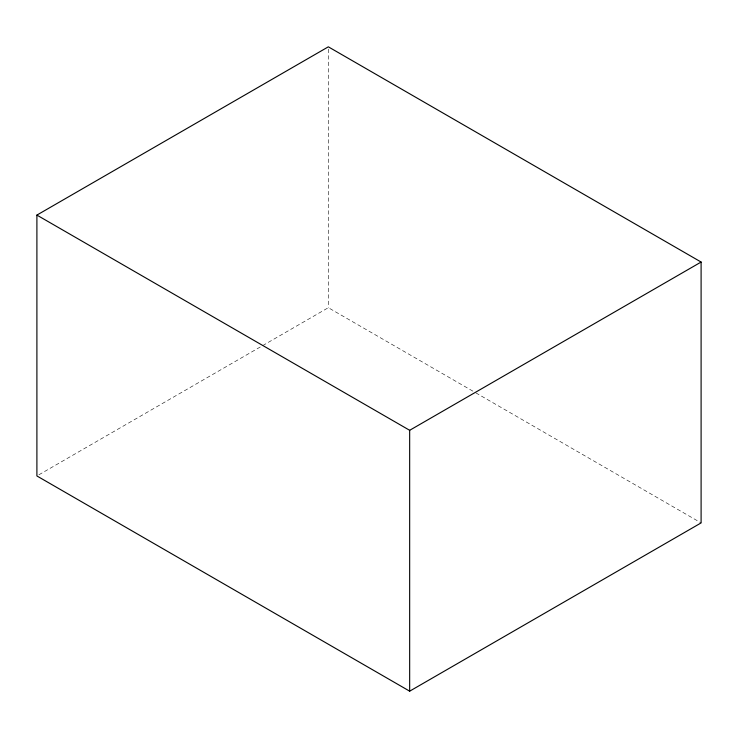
<?xml version="1.0" encoding="UTF-8"?>
<svg xmlns="http://www.w3.org/2000/svg" width="738" height="738" viewBox="0 0 738 738"><rect width="100%" height="100%" fill="white"/><g stroke="black" fill="none" stroke-linecap="round" stroke-linejoin="round"><path stroke-width="0.55" stroke-dasharray="3.69 2.77" d="M38.893 474.802L328.336 307.7L474.848 392.284M475.844 392.865L701.1 522.91M328.336 49.123L328.336 307.7"/><path stroke-width="1.11" d="M36.9 215.09L328.336 46.826L701.1 262.045L701.1 522.91L409.664 691.174L36.9 475.955L36.9 215.09L409.664 430.3L701.1 262.045M409.664 430.3L409.664 691.174"/></g></svg>
